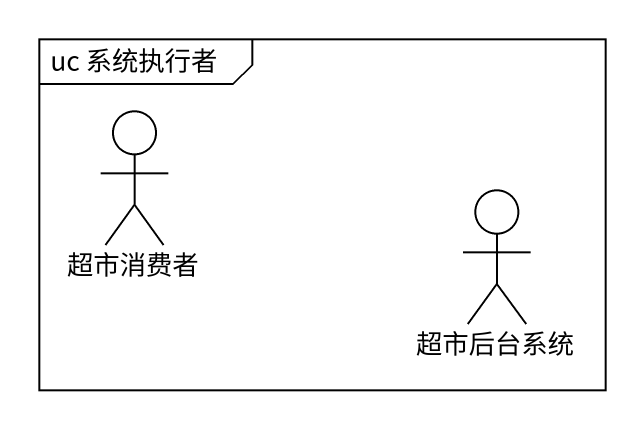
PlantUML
@startuml
mainframe uc 系统执行者
actor 超市消费者
actor 超市后台系统
@enduml
